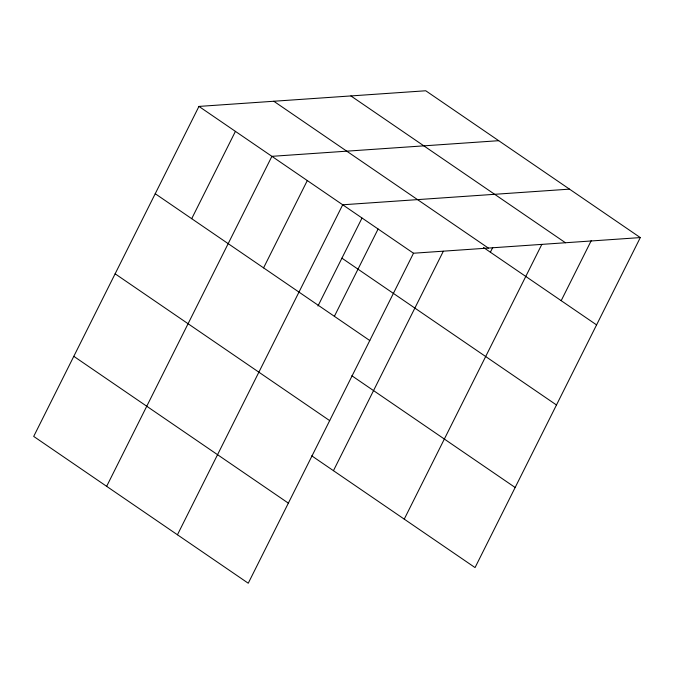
<?xml version="1.0" encoding="UTF-8"?>
<svg xmlns="http://www.w3.org/2000/svg" width="674" height="674" viewBox="0 0 674 674"><rect width="100%" height="100%" fill="white"/><g stroke="black" fill="none" stroke-linecap="round" stroke-linejoin="round"><path stroke-width="1.01" d="M640.3 237.585L425.749 90.771L198.948 106.416L33.7 436.415L248.251 583.229L413.499 253.23L640.3 237.585L475.052 567.584L311.733 455.826M191.702 218.688L235.42 131.379M106.652 486.333L271.9 156.334L498.693 140.689M263.576 267.873L307.302 180.556M177.447 534.777L342.704 204.786L569.496 189.141M317.976 305.988L361.972 218.123M334.38 316.317L378.106 229.008M333.445 470.688L443.315 251.276M490.377 252.219L492.728 247.527M404.248 519.132L541.761 244.527M561.181 300.671L591.266 240.584M350.901 95.935L565.461 242.75M273.796 101.252L488.347 248.074M483.469 247.493L596.583 324.893M198.948 106.416L413.499 253.23M341.92 258.167L556.471 404.981M155.231 193.724L369.782 340.547M351.836 375.738L515.155 487.496M115.128 273.812L329.679 420.627M73.803 356.327L288.354 503.141"/></g></svg>
